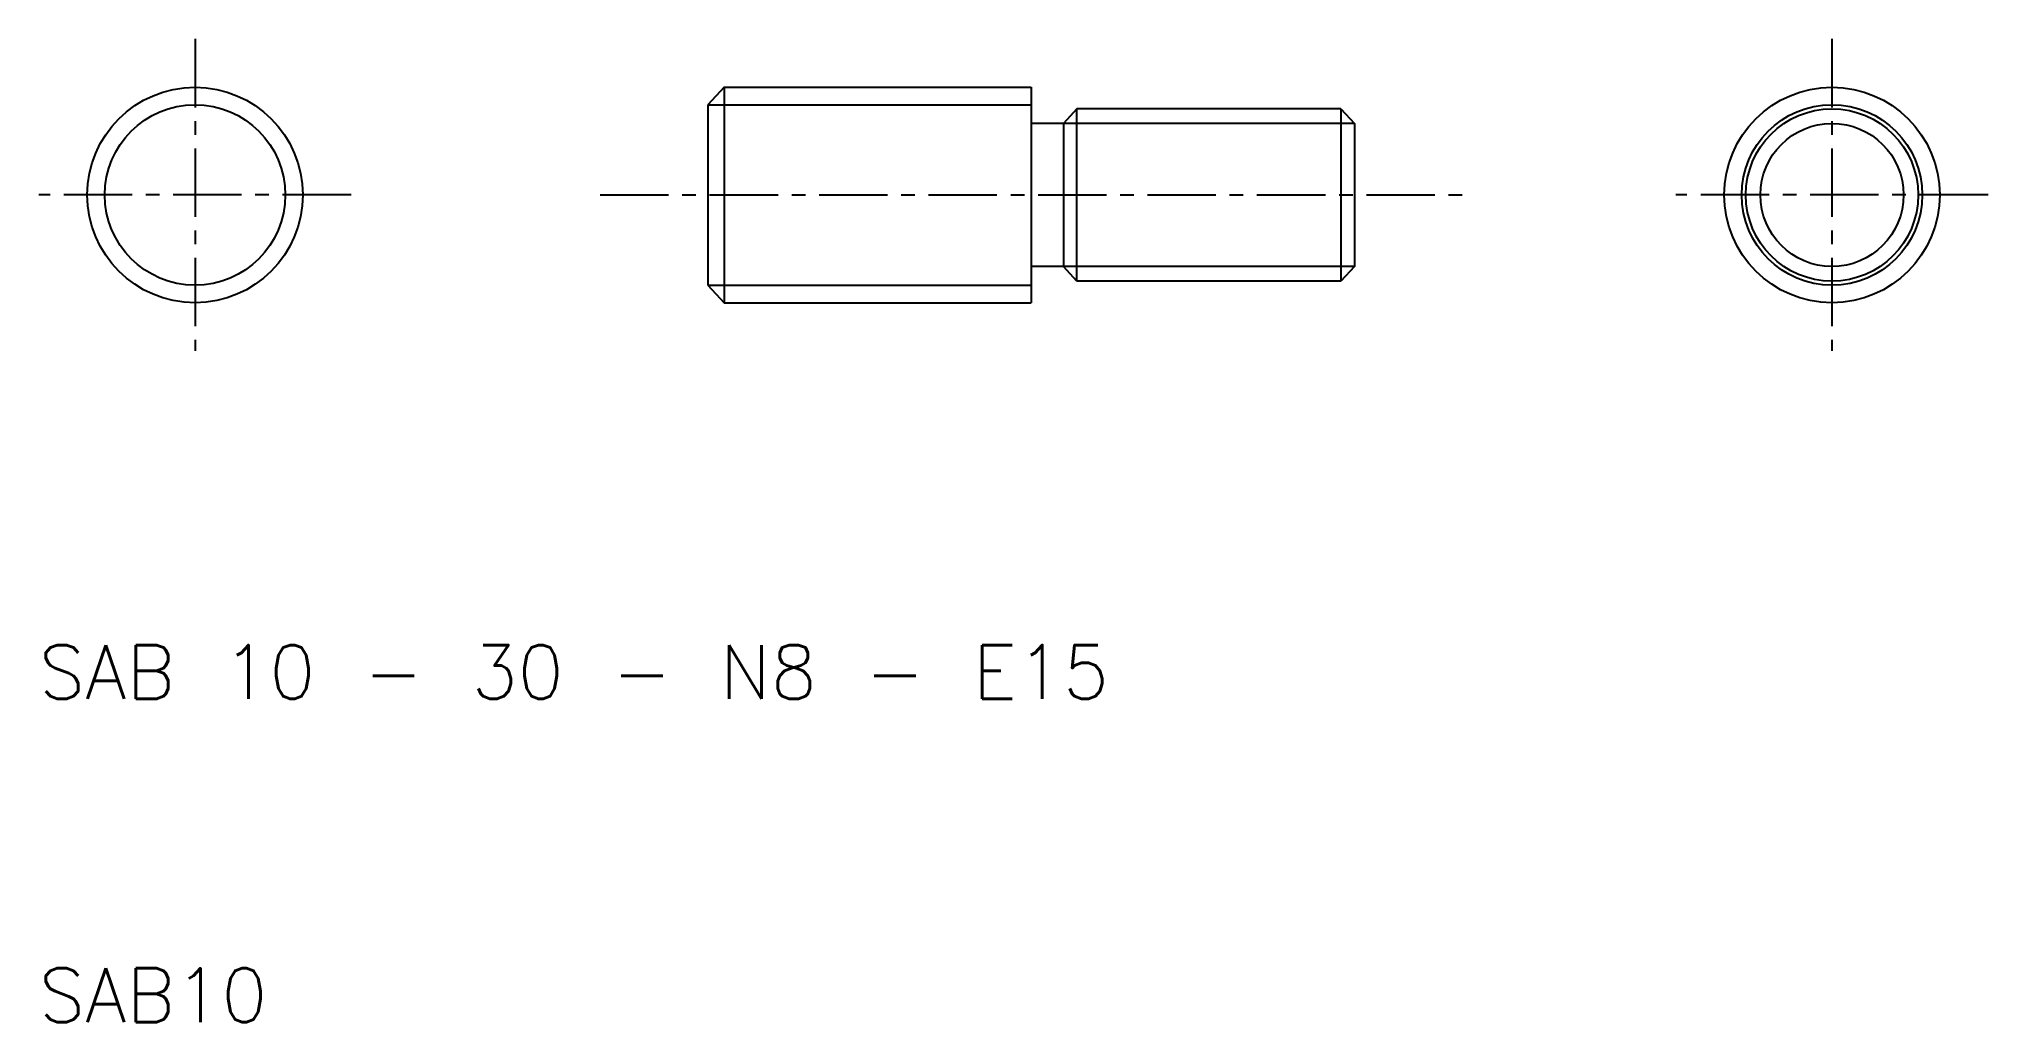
# Model space of a CAD drawing. Extents: x 10.6 to 101, y 9.4 to 55.
import ezdxf

# ---------------------------------------------------------------- set-up
doc = ezdxf.new("R2010")
doc.units = 0
doc.header["$LTSCALE"] = 0.1
doc.linetypes.add('CENTER', pattern=[50.8, 31.75, -6.35, 6.35, -6.35])
doc.layers.get('0').update_dxf_attribs({"linetype": 'CONTINUOUS'})
doc.layers.add('CENTER', color=1, linetype='CONTINUOUS')
doc.styles.get("Standard").update_dxf_attribs({"font": 'txt.shx', "bigfont": 'bigfont.shx'})

msp = doc.modelspace()

# ---------------------------------------------------------------- linework, layer by layer
for p, q in [((42.377, 52.765), (41.627, 51.953)), ((42.377, 52.765), (42.377, 42.765)), ((42.377, 52.765), (56.627, 52.765)), ((56.627, 52.765), (56.627, 42.765)), ((41.627, 51.953), (41.627, 43.577)), ((58.752, 51.765), (58.127, 51.089)), ((58.752, 43.765), (58.752, 51.765)), ((71.002, 51.765), (58.752, 51.765)), ((71.002, 51.765), (71.002, 43.765)), ((71.002, 51.765), (71.627, 51.089)), ((58.127, 51.089), (56.627, 51.089)), ((58.127, 51.089), (58.127, 44.442)), ((71.627, 51.089), (71.627, 44.442)), ((71.627, 51.089), (71.627, 44.442)), ((71.627, 51.089), (71.627, 44.442)), ((58.127, 44.442), (56.627, 44.442)), ((58.752, 43.765), (58.127, 44.442)), ((71.627, 44.442), (71.002, 43.765)), ((41.627, 43.577), (42.377, 42.765)), ((71.002, 43.765), (58.752, 43.765)), ((42.377, 42.765), (56.627, 42.765))]:
    msp.add_line(p, q)
at = {"color": 3}
for p, q in [((41.627, 51.953), (56.627, 51.953)), ((71.627, 51.089), (58.127, 51.089)), ((71.627, 44.442), (58.127, 44.442)), ((41.627, 43.577), (56.627, 43.577))]:
    msp.add_line(p, q, dxfattribs=at)
for centre, radius in [((17.825, 47.765), 5), ((93.791, 47.765), 5), ((93.791, 47.765), 4)]:
    msp.add_circle(centre, radius)
for centre, radius in [((17.825, 47.765), 4.188), ((93.791, 47.765), 4.188), ((93.791, 47.765), 3.323)]:
    msp.add_circle(centre, radius, dxfattribs=at)
at = {"layer": 'CENTER', "linetype": 'CENTER'}
for p, q in [((17.825, 55.006), (17.825, 40.524)), ((93.791, 55.006), (93.791, 40.524)), ((25.066, 47.765), (10.584, 47.765)), ((36.627, 47.765), (76.627, 47.765)), ((101.032, 47.765), (86.549, 47.765))]:
    msp.add_line(p, q, dxfattribs=at)

# ---------------------------------------------------------------- texts
for s, p in [('SAB 10 - 30 - N8 - E15', (10.578, 24.374)), ('SAB10', (10.578, 9.374))]:
    msp.add_text(s, height=2.5).set_placement(p)

doc.saveas('drawing.dxf')
